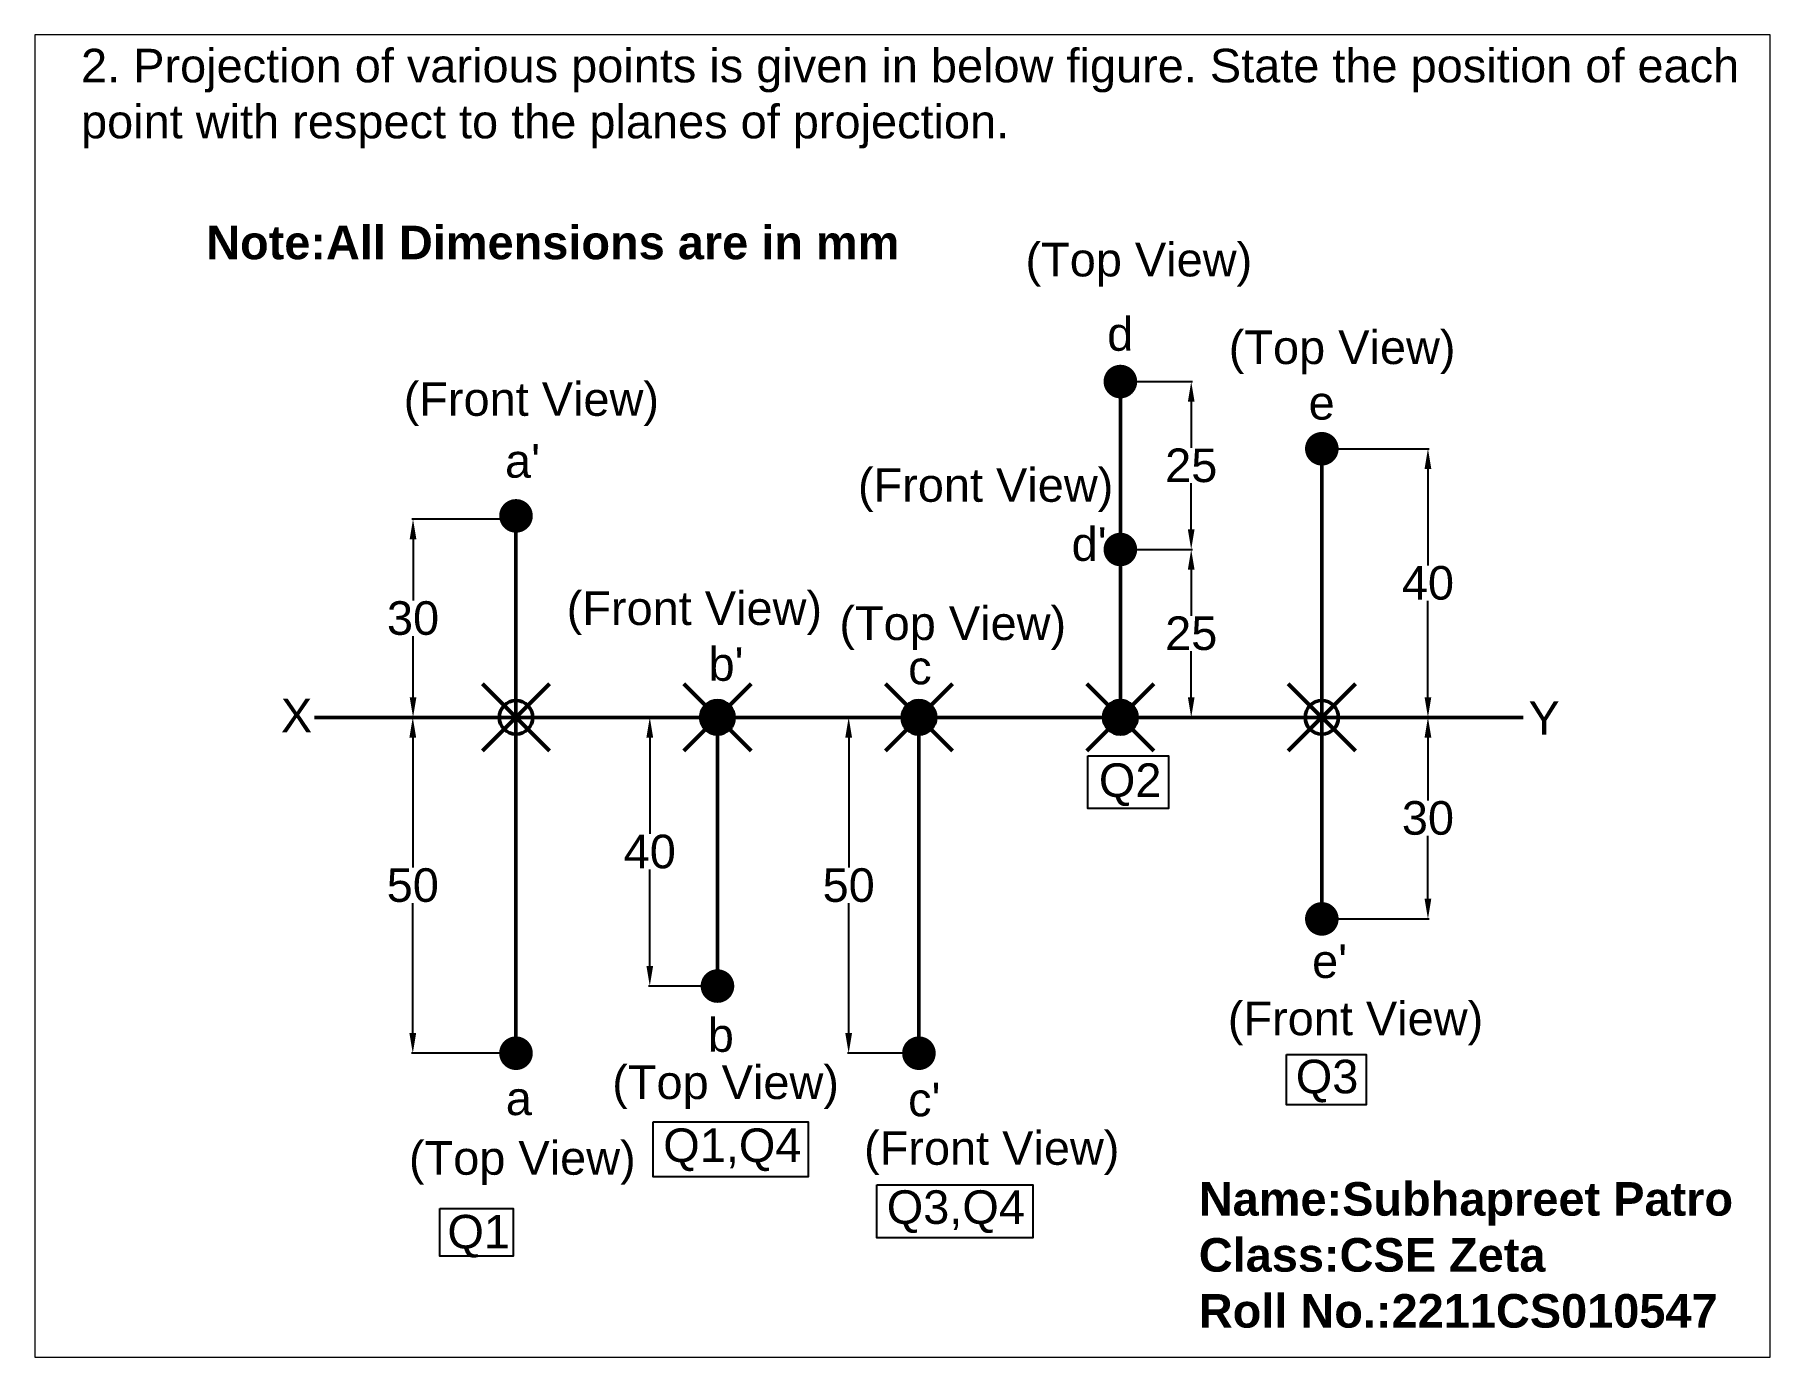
# Paper-space layout 'Layout2' of a CAD drawing. Header units: millimetres. Extents: x 1.05 to 9.45, y 0.8 to 7.2.
# The model-space entities are those that its viewports show. They can reach past a viewport. Long polylines and large blocks are cut down to what shows.
import ezdxf

# ---------------------------------------------------------------- set-up
doc = ezdxf.new("R2010")
doc.units = ezdxf.units.MM
doc.header["$MEASUREMENT"] = 0
doc.header["$PDMODE"] = 35
doc.header["$PDSIZE"] = 5
doc.styles.get("Standard").update_dxf_attribs({"font": 'arial.ttf'})
doc.dimstyles.get("Standard").update_dxf_attribs({"dimtxt": 5, "dimasz": 3, "dimexe": 0.18, "dimexo": 0.0625, "dimgap": 0.09, "dimtad": 1, "dimtih": 1, "dimtoh": 1, "dimdec": 0, "dimzin": 0, "dimdsep": 46, "dimtxsty": 'Standard', "dimcen": 0.09, "dimadec": 0, "dimazin": 0, "dimtfac": 1, "dimtdec": 0, "dimtofl": 0, "dimtmove": 0, "dimatfit": 3, "dimfxl": 1, "dimtolj": 1, "dimtzin": 0, "dimarcsym": 0})

# ---------------------------------------------------------------- blocks, each defined once
blk = doc.blocks.new('*D10')
at = {"color": 0, "lineweight": -2, "transparency": 16777216}
for p, q in [((419.87, 225.9), (403.27, 225.9)), ((403.45, 222.9), (403.45, 213.78)), ((403.45, 199.38), (403.45, 208.49)), ((418.72, 196.38), (403.27, 196.38))]:
    blk.add_line(p, q, dxfattribs=at)
at = {"color": 0, "transparency": 16777216}
for points in [[(402.95, 222.9), (403.95, 222.9), (403.45, 225.9)], [(402.95, 199.38), (403.95, 199.38), (403.45, 196.38)]]:
    blk.add_solid(points, dxfattribs=at)
at = {"layer": 'Defpoints', "color": 0, "transparency": 16777216}
for p in [(419.94, 225.9), (403.45, 196.38), (418.78, 196.38)]:
    blk.add_point(p, dxfattribs=at)
at = {"color": 0, "lineweight": 50, "transparency": 16777216, "insert": (403.45, 211.14), "char_height": 5, "attachment_point": 5}
blk.add_mtext('\\A1;30', dxfattribs=at)
blk = doc.blocks.new('*D11')
at = {"color": 0, "lineweight": -2, "transparency": 16777216}
for p, q in [((418.72, 196.38), (403.23, 196.38)), ((403.41, 193.38), (403.41, 174.02)), ((403.41, 149.38), (403.41, 168.73)), ((418.72, 146.38), (403.23, 146.38))]:
    blk.add_line(p, q, dxfattribs=at)
at = {"color": 0, "transparency": 16777216}
for points in [[(402.91, 193.38), (403.91, 193.38), (403.41, 196.38)], [(402.91, 149.38), (403.91, 149.38), (403.41, 146.38)]]:
    blk.add_solid(points, dxfattribs=at)
at = {"layer": 'Defpoints', "color": 0, "transparency": 16777216}
for p in [(418.78, 196.38), (403.41, 146.38), (418.78, 146.38)]:
    blk.add_point(p, dxfattribs=at)
at = {"color": 0, "lineweight": 50, "transparency": 16777216, "insert": (403.41, 171.38), "char_height": 5, "attachment_point": 5}
blk.add_mtext('\\A1;50', dxfattribs=at)
blk = doc.blocks.new('*D12')
at = {"color": 0, "lineweight": -2, "transparency": 16777216}
for p, q in [((448.72, 196.38), (438.52, 196.38)), ((438.7, 193.38), (438.7, 179.02)), ((438.7, 159.38), (438.7, 173.73)), ((448.72, 156.38), (438.52, 156.38))]:
    blk.add_line(p, q, dxfattribs=at)
at = {"color": 0, "transparency": 16777216}
for points in [[(438.2, 193.38), (439.2, 193.38), (438.7, 196.38)], [(438.2, 159.38), (439.2, 159.38), (438.7, 156.38)]]:
    blk.add_solid(points, dxfattribs=at)
at = {"layer": 'Defpoints', "color": 0, "transparency": 16777216}
for p in [(448.78, 196.38), (438.7, 156.38), (448.78, 156.38)]:
    blk.add_point(p, dxfattribs=at)
at = {"color": 0, "lineweight": 50, "transparency": 16777216, "insert": (438.7, 176.38), "char_height": 5, "attachment_point": 5}
blk.add_mtext('\\A1;40', dxfattribs=at)
blk = doc.blocks.new('*D13')
at = {"color": 0, "lineweight": -2, "transparency": 16777216}
for p, q in [((478.72, 196.38), (468.14, 196.38)), ((468.32, 193.38), (468.32, 174.02)), ((468.32, 149.38), (468.32, 168.73)), ((478.72, 146.38), (468.14, 146.38))]:
    blk.add_line(p, q, dxfattribs=at)
at = {"color": 0, "transparency": 16777216}
for points in [[(467.82, 193.38), (468.82, 193.38), (468.32, 196.38)], [(467.82, 149.38), (468.82, 149.38), (468.32, 146.38)]]:
    blk.add_solid(points, dxfattribs=at)
at = {"layer": 'Defpoints', "color": 0, "transparency": 16777216}
for p in [(478.78, 196.38), (468.32, 146.38), (478.78, 146.38)]:
    blk.add_point(p, dxfattribs=at)
at = {"color": 0, "lineweight": 50, "transparency": 16777216, "insert": (468.32, 171.38), "char_height": 5, "attachment_point": 5}
blk.add_mtext('\\A1;50', dxfattribs=at)
blk = doc.blocks.new('*D14')
at = {"color": 0, "lineweight": -2, "transparency": 16777216}
for p, q in [((508.84, 221.38), (519.51, 221.38)), ((519.33, 218.38), (519.33, 211.52)), ((519.33, 199.38), (519.33, 206.23)), ((508.84, 196.38), (519.51, 196.38))]:
    blk.add_line(p, q, dxfattribs=at)
at = {"color": 0, "transparency": 16777216}
for points in [[(518.83, 218.38), (519.83, 218.38), (519.33, 221.38)], [(518.83, 199.38), (519.83, 199.38), (519.33, 196.38)]]:
    blk.add_solid(points, dxfattribs=at)
at = {"layer": 'Defpoints', "color": 0, "transparency": 16777216}
for p in [(508.78, 221.38), (508.78, 196.38), (519.33, 196.38)]:
    blk.add_point(p, dxfattribs=at)
at = {"color": 0, "lineweight": 50, "transparency": 16777216, "insert": (519.33, 208.88), "char_height": 5, "attachment_point": 5}
blk.add_mtext('\\A1;25', dxfattribs=at)
blk = doc.blocks.new('*D15')
at = {"color": 0, "lineweight": -2, "transparency": 16777216}
for p, q in [((538.84, 236.38), (554.76, 236.38)), ((554.58, 233.38), (554.58, 219.02)), ((554.58, 199.38), (554.58, 213.73)), ((538.84, 196.38), (554.76, 196.38))]:
    blk.add_line(p, q, dxfattribs=at)
at = {"color": 0, "transparency": 16777216}
for points in [[(554.08, 233.38), (555.08, 233.38), (554.58, 236.38)], [(554.08, 199.38), (555.08, 199.38), (554.58, 196.38)]]:
    blk.add_solid(points, dxfattribs=at)
at = {"layer": 'Defpoints', "color": 0, "transparency": 16777216}
for p in [(538.78, 236.38), (538.78, 196.38), (554.58, 196.38)]:
    blk.add_point(p, dxfattribs=at)
at = {"color": 0, "lineweight": 50, "transparency": 16777216, "insert": (554.58, 216.38), "char_height": 5, "attachment_point": 5}
blk.add_mtext('\\A1;40', dxfattribs=at)
blk = doc.blocks.new('*D16')
at = {"color": 0, "lineweight": -2, "transparency": 16777216}
for p, q in [((538.84, 196.38), (554.76, 196.38)), ((554.58, 193.38), (554.58, 184.02)), ((554.58, 169.38), (554.58, 178.73)), ((538.84, 166.38), (554.76, 166.38))]:
    blk.add_line(p, q, dxfattribs=at)
at = {"color": 0, "transparency": 16777216}
for points in [[(554.08, 193.38), (555.08, 193.38), (554.58, 196.38)], [(554.08, 169.38), (555.08, 169.38), (554.58, 166.38)]]:
    blk.add_solid(points, dxfattribs=at)
at = {"layer": 'Defpoints', "color": 0, "transparency": 16777216}
for p in [(538.78, 196.38), (538.78, 166.38), (554.58, 166.38)]:
    blk.add_point(p, dxfattribs=at)
at = {"color": 0, "lineweight": 50, "transparency": 16777216, "insert": (554.58, 181.38), "char_height": 5, "attachment_point": 5}
blk.add_mtext('\\A1;30', dxfattribs=at)
blk = doc.blocks.new('*D17')
at = {"color": 0, "lineweight": -2, "transparency": 16777216}
for p, q in [((508.84, 246.38), (519.51, 246.38)), ((519.33, 243.38), (519.33, 236.52)), ((519.33, 224.38), (519.33, 231.23)), ((508.84, 221.38), (519.51, 221.38))]:
    blk.add_line(p, q, dxfattribs=at)
at = {"color": 0, "transparency": 16777216}
for points in [[(518.83, 243.38), (519.83, 243.38), (519.33, 246.38)], [(518.83, 224.38), (519.83, 224.38), (519.33, 221.38)]]:
    blk.add_solid(points, dxfattribs=at)
at = {"layer": 'Defpoints', "color": 0, "transparency": 16777216}
for p in [(508.78, 246.38), (519.33, 246.38), (508.78, 221.38)]:
    blk.add_point(p, dxfattribs=at)
at = {"color": 0, "lineweight": 50, "transparency": 16777216, "insert": (519.33, 233.88), "char_height": 5, "attachment_point": 5}
blk.add_mtext('\\A1;25', dxfattribs=at)

msp = doc.modelspace()

# ---------------------------------------------------------------- linework, layer by layer
at = {"lineweight": 50}
for p, q in [((508.78, 196.38), (508.78, 246.38)), ((538.78, 196.38), (538.78, 236.38)), ((418.78, 196.38), (418.78, 226.38)), ((508.78, 196.38), (508.78, 216.38)), ((388.78, 196.38), (568.78, 196.38)), ((418.78, 196.38), (418.78, 146.38)), ((448.78, 196.38), (448.78, 156.38)), ((478.78, 196.38), (478.78, 146.38)), ((538.78, 196.38), (538.78, 166.38))]:
    msp.add_line(p, q, dxfattribs=at)
at = {"lineweight": 50, "const_width": 2.5}
for points in [[(507.53, 246.38, 1), (510.03, 246.38, 1)], [(537.53, 236.38, 1), (540.03, 236.38, 1)], [(417.53, 226.38, 1), (420.03, 226.38, 1)], [(507.53, 221.38, 1), (510.03, 221.38, 1)], [(447.53, 196.38, 1), (450.03, 196.38, 1)], [(477.53, 196.38, 1), (480.03, 196.38, 1)], [(507.53, 196.38, 1), (510.03, 196.38, 1)], [(537.53, 166.38, 1), (540.03, 166.38, 1)], [(447.53, 156.38, 1), (450.03, 156.38, 1)], [(417.53, 146.38, 1), (420.03, 146.38, 1)], [(477.53, 146.38, 1), (480.03, 146.38, 1)]]:
    msp.add_lwpolyline(points, format="xyb", close=True, dxfattribs=at)
for points in [[(503.92, 190.67), (515.95, 190.67), (515.95, 182.81), (503.92, 182.81)], [(533.5, 146.19), (545.37, 146.19), (545.37, 138.71), (533.5, 138.71)], [(439.21, 136.14), (462.31, 136.14), (462.31, 127.96), (439.21, 127.96)], [(472.49, 126.8), (495.76, 126.8), (495.76, 118.91), (472.49, 118.91)], [(407.46, 123.24), (418.38, 123.24), (418.38, 116.15), (407.46, 116.15)]]:
    msp.add_lwpolyline(points, close=True)
at = {"lineweight": 50}
for p in [(418.78, 196.38), (448.78, 196.38), (478.78, 196.38), (508.78, 196.38), (538.78, 196.38)]:
    msp.add_point(p, dxfattribs=at)

# ---------------------------------------------------------------- texts
at = {"lineweight": 50, "char_height": 5, "attachment_point": 1}
for s, width, insert in [('2. Projection of various points is given in below figure. State the position of each\\Ppoint with respect to the planes of projection.', 266.7199, (354.01, 295.93)), ('{\\fArial|b1|i0|c0|p34;Note:All Dimensions are in mm}', 108.4666, (372.64, 269.59)), ('(Top View)', 33.6004, (494.65, 267.04)), ('d', 20.3251, (506.82, 255.97)), ('(Top View)', 33.6004, (524.92, 253.99)), ('(Front View)', 39.3277, (402.05, 246.28)), ('e', 19.2362, (536.81, 245.72)), ("a'", 14.3364, (417.15, 237.07)), ('(Front View)', 39.3277, (469.7, 233.48)), ("d'", 9.9811, (501.52, 224.69)), ('(Front View)', 39.3277, (426.33, 215.14)), ('(Top View)', 33.6004, (466.94, 212.9)), ("b'", 13.9735, (447.45, 206.83)), ('c', 12.1587, (477.18, 206.3)), ('X', 7.1335, (383.77, 199.15)), ('Y', 10.7568, (569.55, 198.79)), ('Q2', 27.1119, (505.58, 189.54)), ("e'", 14.9961, (537.33, 162.59)), ('(Front View)', 39.3277, (524.78, 154.06)), ('b', 12.6236, (447.34, 151.59)), ('(Top View)', 33.6004, (433.11, 144.56)), ('Q3', 38.6806, (534.9, 145.41)), ('a', 11.9773, (417.26, 142.17)), ("c'", 14.5179, (477.17, 141.99)), ('Q1,Q4', 33.4717, (440.71, 135.18)), ('(Front View)', 39.3277, (470.61, 134.77)), ('(Top View)', 33.6004, (402.84, 133.29)), ('{\\fArial|b1|i0|c0|p34;Name:Subhapreet Patro\\PClass:CSE Zeta\\PRoll No.:2211CS010547}', 100.8794, (520.46, 127.19)), ('Q3,Q4', 33.1695, (473.99, 125.97)), ('Q1', 23.4558, (408.57, 122.31))]:
    msp.add_mtext_dynamic_manual_height_columns(s, width=width, gutter_width=25, heights=[0], dxfattribs=dict(at, insert=insert))

# ---------------------------------------------------------------- dimensions: what is measured, and where the dimension line sits
at = {"lineweight": 50}
for base, p1, p2, picture, middle in [((519.33, 246.38), (508.78, 221.38), (508.78, 246.38), '*D17', (519.33, 233.88)), ((554.58, 196.38), (538.78, 236.38), (538.78, 196.38), '*D15', (554.58, 216.38)), ((403.45, 196.38), (419.94, 225.9), (418.78, 196.38), '*D10', (403.45, 211.14)), ((519.33, 196.38), (508.78, 221.38), (508.78, 196.38), '*D14', (519.33, 208.88)), ((403.41, 146.38), (418.78, 196.38), (418.78, 146.38), '*D11', (403.41, 171.38)), ((438.7, 156.38), (448.78, 196.38), (448.78, 156.38), '*D12', (438.7, 176.38)), ((468.32, 146.38), (478.78, 196.38), (478.78, 146.38), '*D13', (468.32, 171.38)), ((554.58, 166.38), (538.78, 196.38), (538.78, 166.38), '*D16', (554.58, 181.38))]:
    dim = msp.add_linear_dim(base=base, p1=p1, p2=p2, angle=90, dimstyle='Standard', dxfattribs=at)
    dim.commit()
    dim.dimension.update_dxf_attribs({"geometry": picture, "text_midpoint": middle})

psp = doc.layouts.new('Layout2')

# ---------------------------------------------------------------- viewports
at = {"layer": '0'}
psp.add_viewport(center=(5.25, 4), size=(8.4, 6.4), view_center_point=(476.3359, 199.5663), view_height=196.914343, dxfattribs=at)

doc.saveas('drawing.dxf')
